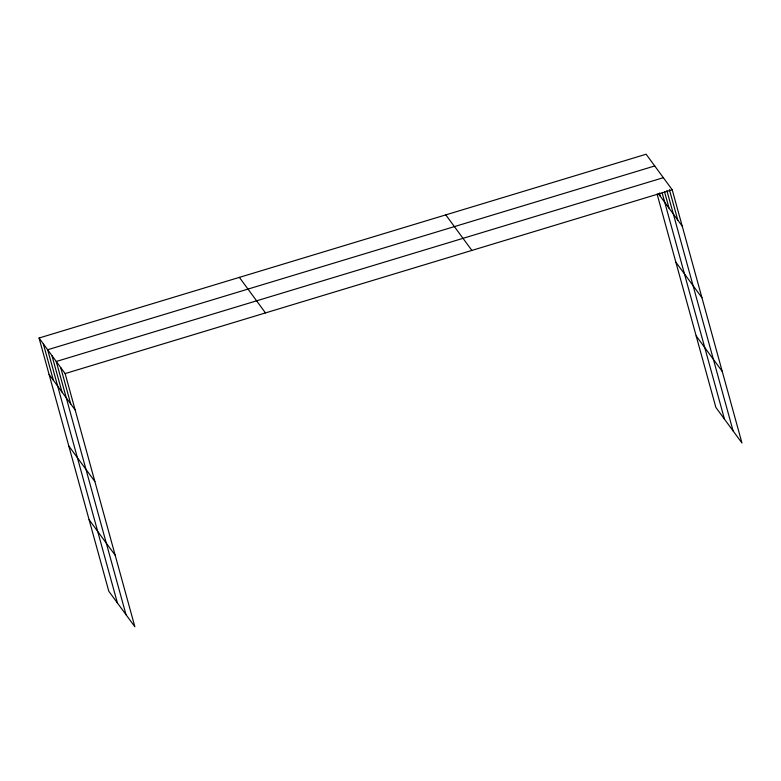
<?xml version="1.0" encoding="UTF-8"?>
<svg xmlns="http://www.w3.org/2000/svg" width="781" height="781" viewBox="0 0 781 781"><rect width="100%" height="100%" fill="white"/><g stroke="black" fill="none" stroke-linecap="round" stroke-linejoin="round"><path stroke-width="1.17" d="M39.05 338.027L65.135 373.572L134.879 626.772L108.793 591.227L39.05 338.027L646.121 154.228L672.207 189.773L741.95 442.973L715.865 407.428L657.104 194.088M654.732 165.953L47.661 349.751L117.404 602.961M663.342 177.687L56.261 361.486L126.005 614.686M65.135 373.572L672.207 189.773M658.305 193.551L682.233 226.168M675.858 262.172L701.934 297.707M696.164 335.889L722.24 371.424M445.795 214.882L471.87 250.428M239.386 277.372L265.462 312.917M49.076 374.421L75.152 409.966M68.787 445.971L94.862 481.506M89.083 519.687L115.168 555.223M669.385 189.598L677.801 220.125M666.896 190.603L733.086 430.887M664.533 191.784L669.063 208.215M662.171 192.956L724.475 419.163M659.486 192.966L660.453 196.49M60.693 367.529L70.72 403.923M51.956 355.619L61.982 392.013M43.355 343.894L53.381 380.288"/></g></svg>
